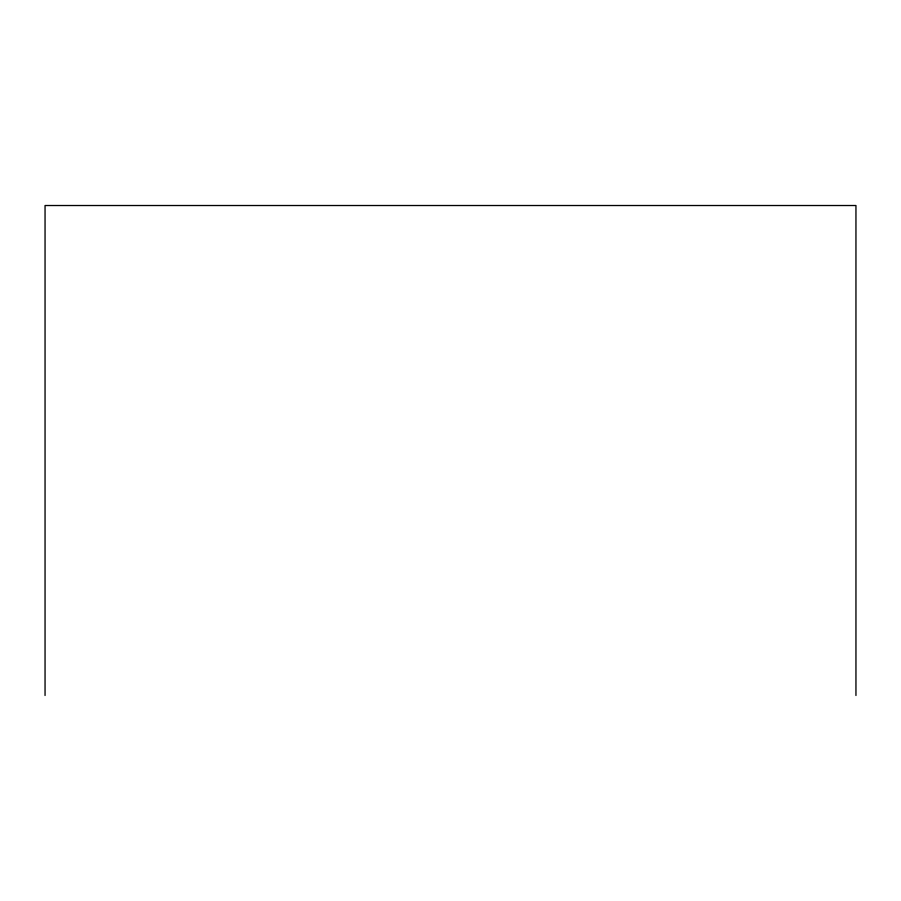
<?xml version="1.0" encoding="UTF-8"?>
<svg xmlns="http://www.w3.org/2000/svg" width="901" height="901" viewBox="0 0 901 901"><rect width="100%" height="100%" fill="white"/><g stroke="black" fill="none" stroke-linecap="round" stroke-linejoin="round"><path stroke-width="1.35" d="M855.95 695.482L855.95 205.518L45.05 205.518L45.05 695.482"/></g></svg>
